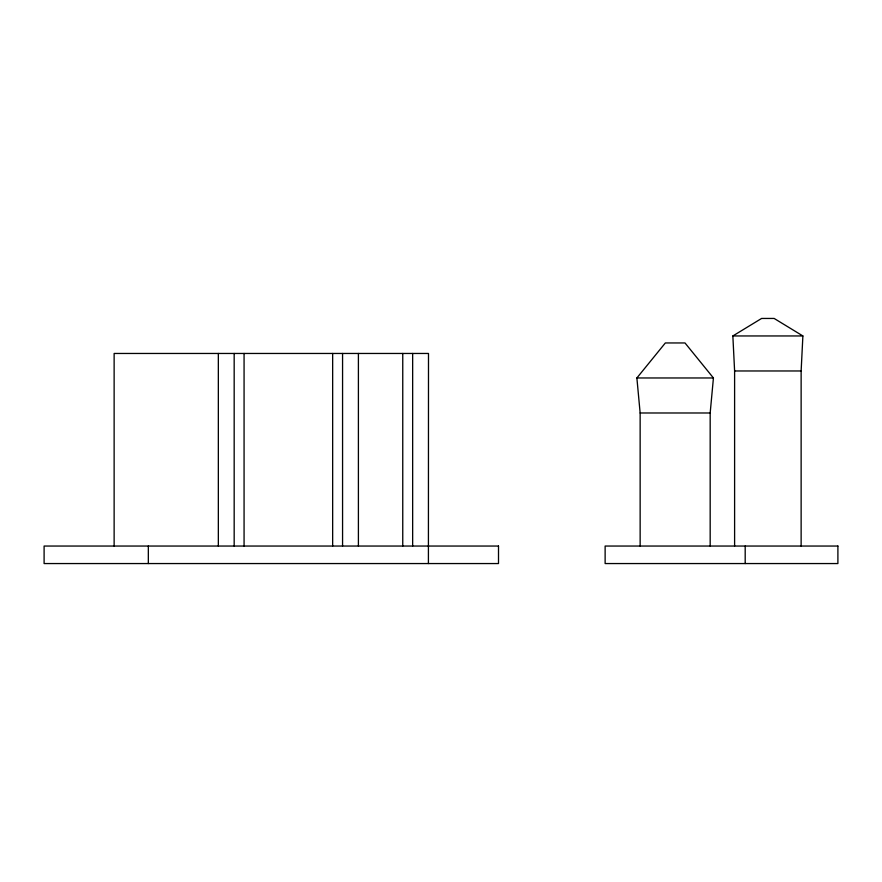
<?xml version="1.0" encoding="UTF-8"?>
<svg xmlns="http://www.w3.org/2000/svg" width="882" height="882" viewBox="0 0 882 882"><rect width="100%" height="100%" fill="white"/><g stroke="black" fill="none" stroke-linecap="round" stroke-linejoin="round"><path stroke-width="1.32" d="M801.132 546.046L801.132 370.969L802.885 335.954L774.142 318.446L761.607 318.446L732.854 335.954L734.607 370.969L734.607 546.046M710.175 546.046L710.175 412.985L713.428 377.97L684.994 342.955L665.348 342.955L636.881 377.97L640.145 412.985L640.145 546.046M732.854 335.954L802.885 335.954M734.607 370.969L801.132 370.969M636.881 377.97L713.428 377.97M640.145 412.985L710.175 412.985M745.191 546.046L745.191 563.554M428.409 563.554L428.498 353.462L114.131 353.462L114.131 546.046M412.655 353.462L412.655 546.046M402.754 353.462L402.754 546.046M358.401 353.462L358.401 546.046M342.569 353.462L342.569 546.046M332.657 353.462L332.657 546.046M244.071 353.462L244.071 546.046M234.171 353.462L234.171 546.046M218.339 353.462L218.339 546.046M148.33 546.046L148.33 563.554M498.506 546.046L44.1 546.046L44.1 563.554L498.506 563.554L498.506 546.046M837.9 546.046L605.129 546.046L605.129 563.554L837.9 563.554L837.9 546.046"/></g></svg>
